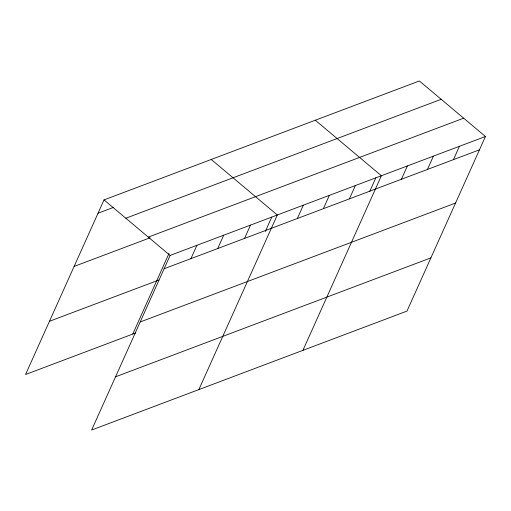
<?xml version="1.0" encoding="UTF-8"?>
<svg xmlns="http://www.w3.org/2000/svg" width="511" height="511" viewBox="0 0 511 511"><rect width="100%" height="100%" fill="white"/><g stroke="black" fill="none" stroke-linecap="round" stroke-linejoin="round"><path stroke-width="0.77" d="M485.45 136.501L170.099 255.43L91.629 430.026L406.986 311.097L485.45 136.501L419.371 80.974L104.014 199.903L25.55 374.499L135.741 332.942M132.771 334.06L169.007 253.424M190.916 258.643L196.901 245.325M217.718 248.538L223.709 235.213M244.526 238.426L250.511 225.102M265.292 231.496L271.782 217.066M198.849 389.593L277.32 214.997L211.235 159.464M297.345 218.504L303.336 205.186M323.361 208.692L329.352 195.374M349.377 198.881L355.369 185.563M369.683 191.529L375.847 177.815M302.921 350.342L381.385 175.752L315.3 120.219M401.416 179.259L407.401 165.941M427.432 169.448L433.417 156.13M453.449 159.636L459.434 146.312M98.029 213.221L113.666 207.325M125.821 218.229L441.178 99.3M148.292 237.104L463.643 118.182M74.108 266.442L150.055 237.8M164.108 268.754L479.465 149.825M49.471 321.278L158.921 280.002M140.193 321.975L455.544 203.046M115.55 376.805L430.901 257.876M104.014 199.903L170.099 255.43"/></g></svg>
